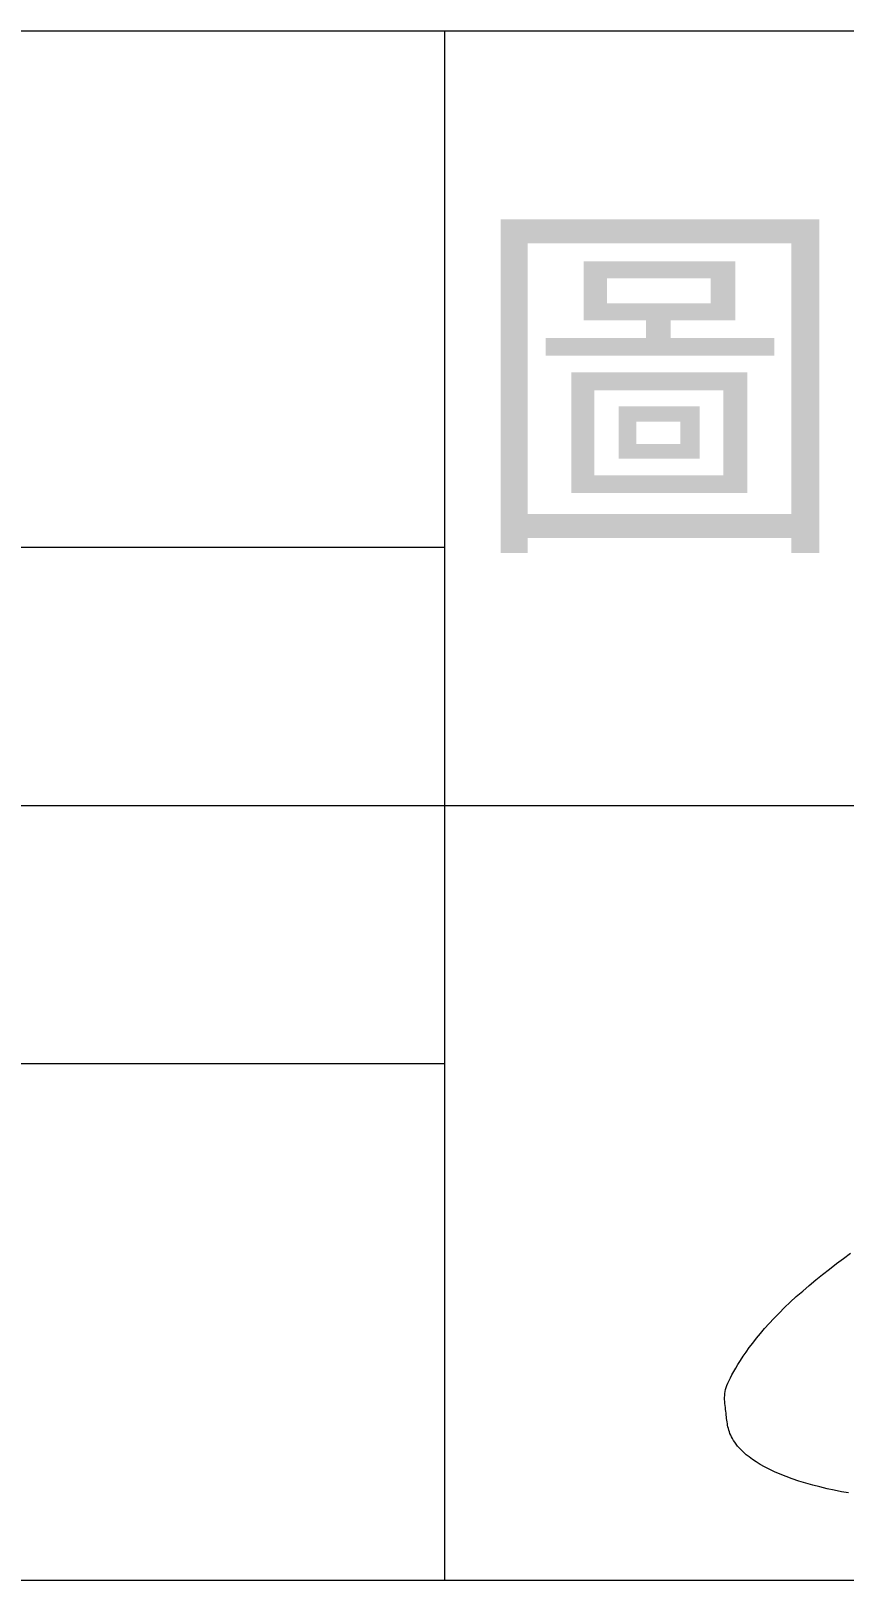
# Model space of a CAD drawing. Header units: millimetres. Extents: x 200 to 5740, y 200 to 4000.
# Drawn here: x 1176.9 to 1387, y 204.5 to 604.4 of the extents above; entities that cross this region are included whole.
import ezdxf
from ezdxf.enums import TextEntityAlignment as Align

# ---------------------------------------------------------------- set-up
doc = ezdxf.new("R2010")
doc.units = ezdxf.units.MM
doc.header["$LTSCALE"] = 20
for name, color, linetype, lineweight in [('圖框層', 7, 'Continuous', 20), ('標題 (ISO)', 7, 'Continuous', 50), ('輪廓線層', 7, 'Continuous', 13)]:
    doc.layers.add(name, color=color, linetype=linetype, lineweight=lineweight)
doc.styles.add('STSL_56', font='kaiu.ttf')
doc.styles.add('文字型式124', font='kaiu.ttf')
doc.styles.add('文字型式61', font='kaiu.ttf')
doc.styles.add('文字型式65', font='kaiu.ttf')
doc.styles.add('文字型式85', font='kaiu.ttf')
doc.styles.add('文字型式88', font='kaiu.ttf')

# ---------------------------------------------------------------- blocks, each defined once
blk = doc.blocks.new('標題欄框 ISO')
at = {"layer": '圖框層', "color": 7}
for p, q in [((85.948, 35.033), (362.948, 35.033)), ((140.141, 15.036), (140.141, 35.033)), ((85.948, 28.368), (140.141, 28.368)), ((85.948, 25.035), (202.948, 25.035)), ((85.948, 21.702), (140.141, 21.702)), ((85.948, 15.035), (362.948, 15.035))]:
    blk.add_line(p, q, dxfattribs=at)
at = {"layer": '輪廓線層', "color": 1}
for p, q in [((145.288, 19.187), (145.378, 19.253)), ((145.02, 18.98), (145.109, 19.05)), ((145.109, 19.05), (145.199, 19.119)), ((145.199, 19.119), (145.288, 19.187)), ((144.762, 18.765), (144.846, 18.837)), ((144.846, 18.837), (144.932, 18.909)), ((144.932, 18.909), (145.02, 18.98)), ((144.528, 18.551), (144.602, 18.621)), ((144.602, 18.621), (144.68, 18.693)), ((144.68, 18.693), (144.762, 18.765)), ((144.329, 18.347), (144.391, 18.413)), ((144.391, 18.413), (144.457, 18.481)), ((144.457, 18.481), (144.528, 18.551)), ((144.164, 18.155), (144.216, 18.217)), ((144.216, 18.217), (144.27, 18.281)), ((144.27, 18.281), (144.329, 18.347)), ((144.031, 17.978), (144.072, 18.035)), ((144.072, 18.035), (144.117, 18.094)), ((144.117, 18.094), (144.164, 18.155)), ((143.897, 17.771), (143.926, 17.819)), ((143.926, 17.819), (143.958, 17.87)), ((143.958, 17.87), (143.993, 17.923)), ((143.993, 17.923), (144.031, 17.978)), ((143.796, 17.577), (143.811, 17.609)), ((143.811, 17.609), (143.828, 17.645)), ((143.828, 17.645), (143.848, 17.683)), ((143.848, 17.683), (143.871, 17.725)), ((143.871, 17.725), (143.897, 17.771)), ((143.754, 17.393), (143.755, 17.418)), ((143.755, 17.418), (143.757, 17.443)), ((143.757, 17.443), (143.761, 17.468)), ((143.761, 17.468), (143.766, 17.493)), ((143.766, 17.493), (143.774, 17.519)), ((143.774, 17.519), (143.784, 17.547)), ((143.784, 17.547), (143.796, 17.577)), ((143.754, 17.367), (143.754, 17.393)), ((143.755, 17.341), (143.754, 17.367)), ((143.758, 17.315), (143.755, 17.341)), ((143.76, 17.289), (143.758, 17.315)), ((143.764, 17.263), (143.76, 17.289)), ((143.767, 17.238), (143.764, 17.263)), ((143.77, 17.213), (143.767, 17.238)), ((143.773, 17.189), (143.77, 17.213)), ((143.775, 17.165), (143.773, 17.189)), ((143.778, 17.142), (143.775, 17.165)), ((143.78, 17.119), (143.778, 17.142)), ((143.783, 17.097), (143.78, 17.119)), ((143.786, 17.075), (143.783, 17.097)), ((143.789, 17.053), (143.786, 17.075)), ((143.793, 17.032), (143.789, 17.053)), ((143.797, 17.011), (143.793, 17.032)), ((143.802, 16.99), (143.797, 17.011)), ((143.808, 16.969), (143.802, 16.99)), ((143.815, 16.948), (143.808, 16.969)), ((143.823, 16.927), (143.815, 16.948)), ((143.832, 16.905), (143.823, 16.927)), ((143.843, 16.883), (143.832, 16.905)), ((143.855, 16.861), (143.843, 16.883)), ((143.868, 16.838), (143.855, 16.861)), ((143.884, 16.814), (143.868, 16.838)), ((143.901, 16.789), (143.884, 16.814)), ((143.921, 16.764), (143.901, 16.789)), ((143.944, 16.738), (143.921, 16.764)), ((143.97, 16.711), (143.944, 16.738)), ((144, 16.683), (143.97, 16.711)), ((144.034, 16.653), (144, 16.683)), ((144.072, 16.623), (144.034, 16.653)), ((144.114, 16.592), (144.072, 16.623)), ((144.161, 16.56), (144.114, 16.592)), ((144.213, 16.528), (144.161, 16.56)), ((144.27, 16.496), (144.213, 16.528)), ((144.331, 16.464), (144.27, 16.496)), ((144.398, 16.432), (144.331, 16.464)), ((144.47, 16.401), (144.398, 16.432)), ((144.547, 16.37), (144.47, 16.401)), ((144.628, 16.341), (144.547, 16.37)), ((144.714, 16.312), (144.628, 16.341)), ((144.802, 16.285), (144.714, 16.312)), ((144.893, 16.26), (144.802, 16.285)), ((144.985, 16.236), (144.893, 16.26)), ((145.078, 16.213), (144.985, 16.236)), ((145.17, 16.193), (145.078, 16.213)), ((145.262, 16.175), (145.17, 16.193)), ((145.352, 16.159), (145.262, 16.175))]:
    blk.add_line(p, q, dxfattribs=at)
at = {"layer": '圖框層', "color": 7, "style": 'STSL_56'}
blk.add_text('圖名', height=3.5995, dxfattribs=at).set_placement((140.459, 28.68))
at = {"layer": '標題 (ISO)'}
for tag, p, height, style in [('描述_001', (104.682, 197.697), 4, '文字型式65'), ('狀態_001', (264.797, 30.13), 3.5, '文字型式85'), ('視圖比例_001', (286.455, 30.171), 3.5, '文字型式85'), ('主題_001', (152.195, 28.703), 3.3, '文字型式124'), ('建立日期_001', (285.992, 24.116), 2.5, '文字型式88'), ('工程師_001', (305.416, 17.03), 3.5, '文字型式85'), ('設計師_001', (345.416, 17.03), 3.5, '文字型式85'), ('標題_001', (216.179, 16.901), 3.5, '文字型式85'), ('零件號碼_001', (251.525, 17.134), 3, '文字型式61')]:
    blk.add_attdef(tag, p, '', height=height, dxfattribs=dict(at, style=style))
at = {"layer": '標題 (ISO)', "style": '文字型式85'}
blk.add_attdef('授權者', text='', height=3.5, dxfattribs=at).set_placement((314.948, 41.033), align=Align.TOP_LEFT)
at = {"layer": '標題 (ISO)', "style": '文字型式61'}
blk.add_attdef('材料', text='', height=3, dxfattribs=at).set_placement((247.448, 31.783), align=Align.MIDDLE_CENTER)

msp = doc.modelspace()

# ---------------------------------------------------------------- block references
at = {"xscale": 20, "yscale": 20, "zscale": 20}
msp.add_blockref('標題欄框 ISO', (-1518.959, -96.219), dxfattribs=at)

doc.saveas('drawing.dxf')
